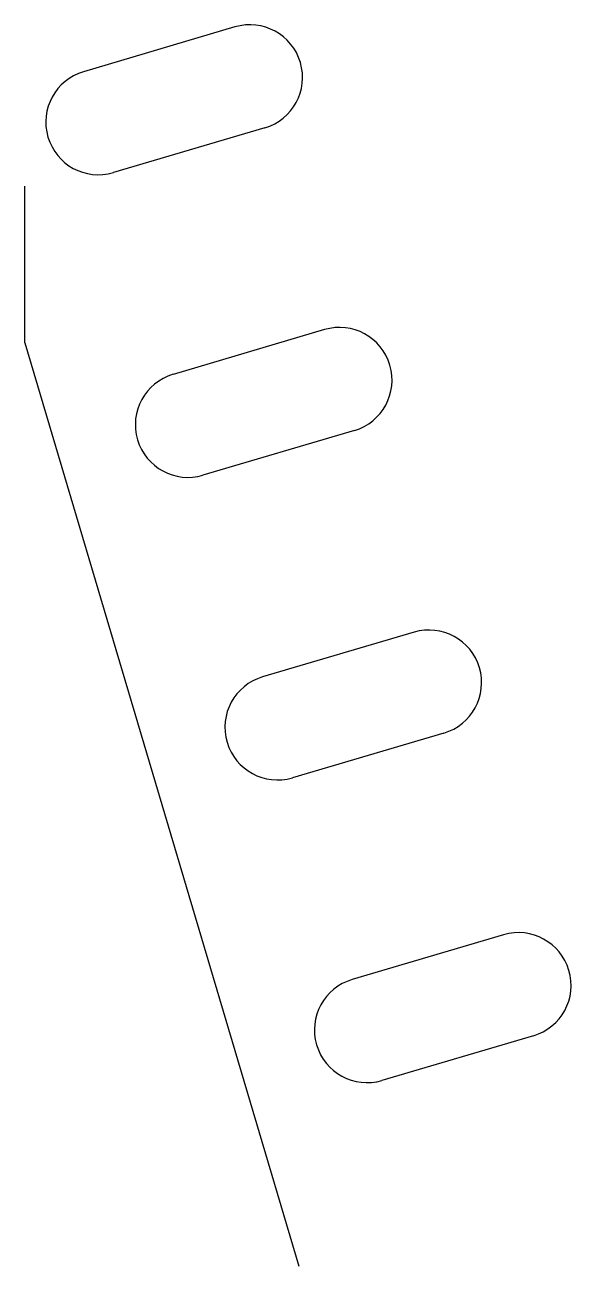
# Model space of a CAD drawing. Extents: x 0.93 to 3.52, y 27 to 32.9.
import ezdxf

# ---------------------------------------------------------------- set-up
doc = ezdxf.new("R2010")
doc.units = 0
doc.header["$LTSCALE"] = 5
doc.header["$MEASUREMENT"] = 0
doc.layers.add('Z0_CUT500', color=4, linetype='Continuous')
doc.layers.add('Z0_TOPCOMP', color=6, linetype='Continuous')

msp = doc.modelspace()

# ---------------------------------------------------------------- linework, layer by layer
at = {"layer": 'Z0_CUT500', "color": 5, "linetype": 'Continuous', "lineweight": 25}
for p, q in [((1.9251, 32.8904), (1.2058, 32.6778)), ((2.0668, 32.4109), (1.3476, 32.1983)), ((2.3503, 31.452), (1.6311, 31.2393)), ((2.492, 30.9725), (1.7728, 30.7599)), ((2.7755, 30.0135), (2.0563, 29.8009)), ((2.9172, 29.534), (2.198, 29.3214)), ((3.2007, 28.575), (2.4815, 28.3624)), ((3.3425, 28.0955), (2.6232, 27.8829))]:
    msp.add_line(p, q, dxfattribs=at)
for centre, start, end in [((1.996, 32.6507), -73.5323, 106.4677), ((1.2767, 32.4381), 106.4677, -73.5323), ((2.4212, 31.2122), -73.5323, 106.4677), ((1.7019, 30.9996), 106.4677, -73.5323), ((2.8464, 29.7737), -73.5323, 106.4677), ((2.1271, 29.5611), 106.4677, -73.5323), ((3.2716, 28.3353), -73.5323, 106.4677), ((2.5524, 28.1227), 106.4677, -73.5323)]:
    msp.add_arc(centre, 0.25, start, end, dxfattribs=at)
at = {"layer": 'Z0_TOPCOMP', "color": 6, "linetype": 'Continuous', "lineweight": 25}
for q in [(0.9272, 32.1345), (2.2288, 27)]:
    msp.add_line((0.9272, 31.3886), q, dxfattribs=at)

doc.saveas('drawing.dxf')
